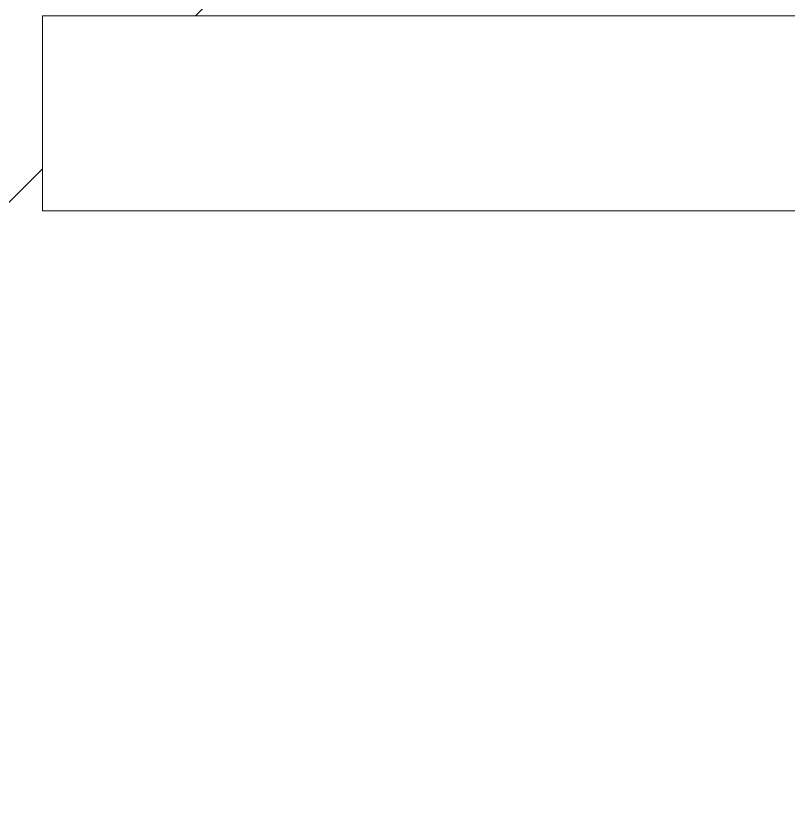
# Model space of a CAD drawing. Header units: millimetres. Extents: x -1178 to 415037, y -3506 to 42334.
# Drawn here: x 92998.9 to 93030.61, y 13595.64 to 13628 of the extents above; entities that cross this region are included whole.
import ezdxf

# ---------------------------------------------------------------- set-up
doc = ezdxf.new("R2010")
doc.units = ezdxf.units.MM
doc.layers.add('A-DOOR-1', color=7, linetype='Continuous', lineweight=5, true_color=0xc0c0c0)
doc.layers.add('A-DOOR-FRAM-1', color=7, linetype='Continuous', lineweight=5, true_color=0xc0c0c0)
doc.layers.add('I-WALL', color=7, linetype='Continuous', lineweight=5)
pattern_1 = [(45, (0, 0), (-114.04925, 114.04925), []), (45, (114.05, 0), (-114.04925, 114.04925), [201.612, -40.322, 6.706, -33.617])]

# ---------------------------------------------------------------- blocks, each defined once
blk = doc.blocks.new('110_Дверь_СКБ_2Ст - Д-1_л_Лестничная клетка EIS60 2-32142534-Объем проектирования 1 этажа')
at = {"layer": 'A-DOOR-FRAM-1'}
for p, q in [((-672.5, 118), (-742.5, 118)), ((-742.5, 118), (-742.5, 110)), ((-742.5, 110), (-672.5, 110))]:
    blk.add_line(p, q, dxfattribs=at)

msp = doc.modelspace()

# ---------------------------------------------------------------- hatches: boundary and pattern name
at = {"layer": 'I-WALL'}
h = msp.add_hatch(dxfattribs=at)
h.set_pattern_fill('FP_1', color=256, style=0, pattern_type=2)
h.set_pattern_definition(pattern_1)
h.paths.add_polyline_path([(93000, 13620), (93000, 13628), (93030, 13628), (93029.628, 21150), (92810, 21150), (92810, 13620)])
h = msp.add_hatch(dxfattribs=at)
h.set_pattern_fill('FP_1', color=256, style=0, pattern_type=2)
h.set_pattern_definition(pattern_1)
h.paths.add_polyline_path([(94800, 13400), (94800, 13620), (94455, 13620), (94455, 13400), (94580, 13400)])
h.paths.add_polyline_path([(93000, 13400), (93055, 13400), (93055, 13620), (92810, 13620), (92810, 13400)])

# ---------------------------------------------------------------- block references
at = {"layer": 'A-DOOR-1'}
msp.add_blockref('110_Дверь_СКБ_2Ст - Д-1_л_Лестничная клетка EIS60 2-32142534-Объем проектирования 1 этажа', (93742.5, 13510), dxfattribs=at)

doc.saveas('drawing.dxf')
